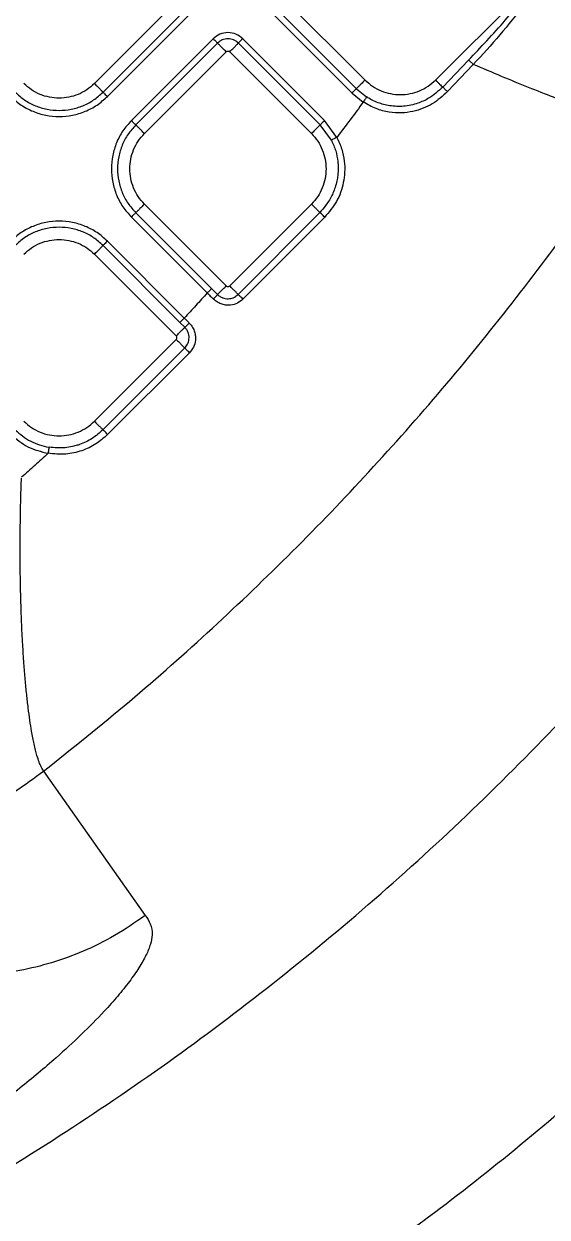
# Model space of a CAD drawing. Extents: x 400 to 501, y 484 to 634.
# Drawn here: x 463.91 to 468.12, y 534.79 to 544.39 of the extents above; entities that cross this region are included whole.
import ezdxf

# ---------------------------------------------------------------- set-up
doc = ezdxf.new("R2010")
doc.units = 0
doc.header["$MEASUREMENT"] = 0
doc.layers.add('DIM', color=3, linetype='Continuous')
doc.layers.add('GEOMETRY', color=3, linetype='Continuous', lineweight=25)

# ---------------------------------------------------------------- blocks, each defined once
blk = doc.blocks.new('2026 GRANDEE')
at = {"layer": 'GEOMETRY', "ltscale": 16}
for p, q in [((14.708, -52.2676), (14.0491, -52.9265)), ((16.229, -52.898), (15.5702, -52.2391)), ((16.7972, -52.898), (17.456, -52.2391)), ((14.1189, -52.9962), (14.7777, -52.3374)), ((15.4656, -52.3437), (16.1245, -53.0026)), ((15.5005, -52.3089), (16.1593, -52.9677)), ((14.1537, -53.0311), (14.8126, -52.3722)), ((15.0061, -52.5658), (14.3473, -53.2246)), ((15.041, -52.6006), (14.3821, -53.2595)), ((15.8675, -53.2595), (15.2087, -52.6006)), ((15.9024, -53.2246), (15.2436, -52.5658)), ((14.4519, -53.3292), (15.1107, -52.6704)), ((15.139, -52.6704), (15.7978, -53.3292)), ((17.0629, -52.7379), (16.8546, -52.9554)), ((17.1007, -52.772), (16.8936, -52.9913)), ((16.1245, -53.0026), (16.2148, -53.0756)), ((16.1593, -52.9677), (16.2416, -53.0342)), ((16.0015, -53.36), (15.9024, -53.2246)), ((15.9578, -53.3827), (15.8675, -53.2595)), ((15.1107, -54.5562), (14.4519, -53.8973)), ((15.139, -54.5562), (15.7978, -53.8973)), ((14.3473, -54.0019), (14.9584, -54.613)), ((14.3821, -53.9671), (14.9932, -54.5781)), ((15.8644, -53.964), (15.2071, -54.6243)), ((15.904, -54.0023), (15.2458, -54.6625)), ((14.7731, -54.8148), (14.1538, -54.1954)), ((14.7382, -54.8496), (14.1189, -54.2303)), ((14.0492, -54.3), (14.708, -54.9589)), ((14.9932, -54.5781), (15.0411, -54.6258)), ((14.7777, -54.8892), (14.7382, -54.8496)), ((14.0492, -55.646), (14.708, -54.9871)), ((14.7765, -55.0557), (14.1177, -55.7145)), ((14.8148, -55.0937), (14.1558, -55.7528)), ((13.6405, -58.4627), (14.4594, -59.6252))]:
    blk.add_line(p, q, dxfattribs=at)
for points, knots in [([(17.0629, -52.7379), (17.112, -52.6859), (17.212, -52.5798), (17.3538, -52.4241), (17.443, -52.3174), (17.4845, -52.2676)], [0, 0, 0, 0, 0.339325, 0.692209, 1, 1, 1, 1]), ([(17.5135, -52.2886), (17.4483, -52.3717), (17.3174, -52.5383), (17.1731, -52.6939), (17.1007, -52.772)], [0, 0, 0, 0, 0.498214, 1, 1, 1, 1]), ([(15.2436, -52.5658), (15.2262, -52.552), (15.1915, -52.5245), (15.1248, -52.5126), (15.0582, -52.5245), (15.0235, -52.552), (15.0061, -52.5658)], [0, 0, 0, 0, 0.250039, 0.499994, 0.749965, 1, 1, 1, 1]), ([(15.2087, -52.6006), (15.1964, -52.5909), (15.1719, -52.5715), (15.1248, -52.5631), (15.0777, -52.5715), (15.0532, -52.5909), (15.041, -52.6006)], [0, 0, 0, 0, 0.249985, 0.499995, 0.750018, 1, 1, 1, 1]), ([(15.1107, -52.6704), (15.1128, -52.6687), (15.1169, -52.6655), (15.1248, -52.664), (15.1328, -52.6655), (15.1369, -52.6687), (15.139, -52.6704)], [0, 0, 0, 0, 0.250227, 0.500001, 0.749773, 1, 1, 1, 1]), ([(17.0629, -52.7379), (17.0655, -52.7401), (17.0706, -52.7445), (17.0803, -52.7532), (17.0907, -52.7626), (17.0973, -52.7689), (17.1007, -52.772)], [0, 0, 0, 0, 0.249999, 0.5, 0.750001, 1, 1, 1, 1]), ([(18.4464, -53.2527), (18.4189, -53.2484), (18.364, -53.2397), (18.2454, -53.2084), (18.1031, -53.1645), (17.9371, -53.1073), (17.7508, -53.0385), (17.5472, -52.9588), (17.3301, -52.8702), (17.1772, -52.8047), (17.1007, -52.772)], [0, 0, 0, 0, 0.125585, 0.250978, 0.376178, 0.501201, 0.626064, 0.750793, 0.875424, 1, 1, 1, 1]), ([(16.8936, -52.9913), (16.8545, -53.0268), (16.7948, -53.0808), (16.6965, -53.1282), (16.6132, -53.154), (16.5207, -53.1656), (16.4203, -53.159), (16.3143, -53.1318), (16.2487, -53.0947), (16.2148, -53.0756)], [0, 0, 0, 0, 0.2111555, 0.3221046, 0.4387116, 0.5632312, 0.6979031, 0.8440777, 1, 1, 1, 1]), ([(16.8546, -52.9554), (16.8186, -52.9878), (16.7705, -53.0311), (16.6991, -53.0675), (16.6517, -53.0867), (16.5981, -53.1018), (16.541, -53.1103), (16.4834, -53.1117), (16.4299, -53.1066), (16.3794, -53.096), (16.332, -53.0808), (16.2858, -53.0608), (16.2562, -53.043), (16.2416, -53.0342)], [0, 0, 0, 0, 0.214859, 0.287058, 0.357422, 0.443831, 0.535915, 0.61563, 0.701548, 0.775746, 0.846071, 0.923775, 1, 1, 1, 1]), ([(16.8936, -52.9913), (16.8901, -52.9879), (16.8829, -52.9811), (16.872, -52.9709), (16.862, -52.9618), (16.8571, -52.9576), (16.8546, -52.9554)], [0, 0, 0, 0, 0.2499994, 0.5000014, 0.7500026, 1, 1, 1, 1]), ([(16.2148, -53.0756), (16.1796, -53.1232), (16.1092, -53.2185), (16.0374, -53.3128), (16.0015, -53.36)], [0, 0, 0, 0, 0.499868, 1, 1, 1, 1]), ([(13.6405, -58.4627), (13.8724, -58.2777), (14.3365, -57.9074), (15.0032, -57.3161), (15.6471, -56.6997), (16.2647, -56.0568), (16.8554, -55.3897), (17.417, -54.6993), (17.9511, -53.9889), (18.2815, -53.4979), (18.4465, -53.2527)], [0, 0, 0, 0, 0.124997, 0.250131, 0.375333, 0.500537, 0.625675, 0.750677, 0.875475, 1, 1, 1, 1]), ([(15.9578, -53.3827), (15.9706, -53.411), (15.9952, -53.4657), (16.0096, -53.5409), (16.0138, -53.6073), (16.0109, -53.6602), (16.002, -53.7139), (15.9891, -53.7615), (15.9715, -53.8075), (15.9469, -53.8573), (15.9131, -53.9109), (15.8806, -53.9463), (15.8644, -53.964)], [0, 0, 0, 0, 0.14772, 0.284851, 0.362133, 0.464798, 0.536599, 0.621541, 0.699725, 0.771189, 0.886216, 1, 1, 1, 1]), ([(16.0015, -53.36), (16.0162, -53.3916), (16.0443, -53.4523), (16.0637, -53.5479), (16.0672, -53.6385), (16.0528, -53.75), (16.0071, -53.8801), (15.938, -53.962), (15.904, -54.0023)], [0, 0, 0, 0, 0.1497624, 0.288272, 0.4178028, 0.5406802, 0.7735154, 1, 1, 1, 1]), ([(8.2014, -64.0143), (8.4355, -63.9354), (8.8992, -63.7793), (9.5852, -63.522), (10.2547, -63.2508), (10.9089, -62.9632), (11.5492, -62.659), (12.2808, -62.2838), (13.098, -61.824), (13.9921, -61.2637), (14.8601, -60.6599), (15.7005, -60.0131), (16.511, -59.3247), (17.2886, -58.5967), (18.0304, -57.8318), (18.7336, -57.0331), (19.396, -56.2035), (20.015, -55.345), (20.5936, -54.4617), (20.9427, -53.8518), (21.1172, -53.5471)], [0, 0, 0, 0, 0.044075, 0.087271, 0.129759, 0.171708, 0.213283, 0.254623, 0.316435, 0.378246, 0.44021, 0.502378, 0.56473, 0.627196, 0.68968, 0.752083, 0.814322, 0.876359, 0.938213, 1, 1, 1, 1]), ([(15.904, -54.0023), (15.8999, -53.9982), (15.8916, -53.9901), (15.8798, -53.9786), (15.8699, -53.969), (15.8663, -53.9657), (15.8644, -53.964)], [0, 0, 0, 0, 0.249996, 0.5, 0.750004, 1, 1, 1, 1]), ([(12.5377, -64.4813), (12.8176, -64.3588), (13.3785, -64.1132), (14.1989, -63.6917), (15.004, -63.2327), (15.7906, -62.7338), (16.5573, -62.1978), (17.302, -61.626), (18.0226, -61.0204), (18.7171, -60.3827), (19.3833, -59.715), (20.0194, -59.0191), (20.6234, -58.2973), (21.1934, -57.5515), (21.7278, -56.7838), (22.2239, -55.9959), (22.6839, -55.1912), (22.9568, -54.6393), (23.0929, -54.364)], [0, 0, 0, 0, 0.061479, 0.123241, 0.185308, 0.247668, 0.310292, 0.37313, 0.436127, 0.499219, 0.562342, 0.625431, 0.68842, 0.751246, 0.813858, 0.876203, 0.938254, 1, 1, 1, 1]), ([(15.1107, -54.5562), (15.1128, -54.5578), (15.1169, -54.5611), (15.1248, -54.5625), (15.1328, -54.5611), (15.1369, -54.5578), (15.139, -54.5562)], [0, 0, 0, 0, 0.250227, 0.499999, 0.749773, 1, 1, 1, 1]), ([(14.9584, -54.613), (14.9277, -54.6468), (14.8663, -54.7144), (14.8041, -54.7813), (14.7731, -54.8148)], [0, 0, 0, 0, 0.49997, 1, 1, 1, 1]), ([(14.9584, -54.613), (14.9665, -54.6211), (14.9829, -54.6374), (14.9993, -54.6537), (15.0075, -54.6618)], [0, 0, 0, 0, 0.4999319, 1, 1, 1, 1]), ([(15.0075, -54.6618), (15.0116, -54.6576), (15.0197, -54.6493), (15.0302, -54.6383), (15.0381, -54.6296), (15.0401, -54.6271), (15.0411, -54.6258)], [0, 0, 0, 0, 0.249996, 0.5, 0.750004, 1, 1, 1, 1]), ([(15.2458, -54.6625), (15.2319, -54.674), (15.2029, -54.6979), (15.1552, -54.7111), (15.1129, -54.7119), (15.0771, -54.7049), (15.0399, -54.6893), (15.0186, -54.6712), (15.0075, -54.6618)], [0, 0, 0, 0, 0.203377, 0.423382, 0.546763, 0.683327, 0.835632, 1, 1, 1, 1]), ([(15.0411, -54.6258), (15.0487, -54.6323), (15.0634, -54.6448), (15.0893, -54.6554), (15.1141, -54.66), (15.1436, -54.659), (15.177, -54.6494), (15.1974, -54.6325), (15.2071, -54.6243)], [0, 0, 0, 0, 0.162125, 0.313557, 0.449481, 0.572086, 0.794287, 1, 1, 1, 1]), ([(15.2071, -54.6243), (15.2087, -54.6258), (15.2118, -54.6289), (15.2214, -54.6382), (15.2331, -54.6499), (15.2416, -54.6583), (15.2458, -54.6625)], [0, 0, 0, 0, 0.249996, 0.5, 0.750005, 1, 1, 1, 1]), ([(14.8135, -54.8553), (14.8068, -54.8486), (14.7934, -54.835), (14.7798, -54.8215), (14.7731, -54.8148)], [0, 0, 0, 0, 0.499961, 1, 1, 1, 1]), ([(14.7777, -54.8892), (14.7789, -54.8882), (14.7814, -54.8862), (14.79, -54.8782), (14.8011, -54.8676), (14.8094, -54.8594), (14.8135, -54.8553)], [0, 0, 0, 0, 0.2499959, 0.4999999, 0.7500039, 1, 1, 1, 1]), ([(14.8135, -54.8553), (14.8231, -54.8665), (14.8413, -54.8877), (14.8569, -54.9247), (14.864, -54.96), (14.8635, -55.0021), (14.8506, -55.0502), (14.8265, -55.0796), (14.8148, -55.0937)], [0, 0, 0, 0, 0.1658945, 0.3162547, 0.4507455, 0.5728818, 0.7932431, 1, 1, 1, 1]), ([(14.708, -54.9871), (14.7096, -54.9851), (14.7129, -54.9809), (14.7143, -54.973), (14.7129, -54.9651), (14.7097, -54.9609), (14.708, -54.9589)], [0, 0, 0, 0, 0.249938, 0.499864, 0.749789, 1, 1, 1, 1]), ([(14.7765, -55.0557), (14.7848, -55.0457), (14.8018, -55.0251), (14.8112, -54.9913), (14.8119, -54.9619), (14.8073, -54.9373), (14.7968, -54.9116), (14.7842, -54.8969), (14.7777, -54.8892)], [0, 0, 0, 0, 0.208988, 0.431573, 0.553, 0.686987, 0.836534, 1, 1, 1, 1]), ([(14.8148, -55.0937), (14.8106, -55.0895), (14.8021, -55.081), (14.7904, -55.0694), (14.781, -55.06), (14.778, -55.0571), (14.7765, -55.0557)], [0, 0, 0, 0, 0.249995, 0.5, 0.750005, 1, 1, 1, 1]), ([(14.1177, -55.7145), (14.0899, -55.7391), (14.0335, -55.7888), (13.9627, -55.822), (13.9211, -55.8364), (13.9025, -55.8425), (13.8661, -55.8522), (13.7901, -55.8653), (13.7267, -55.8595), (13.6836, -55.8555)], [0, 0, 0, 0, 0.234722, 0.474565, 0.48838, 0.513692, 0.598807, 0.727062, 1, 1, 1, 1]), ([(14.1558, -55.7528), (14.1516, -55.7485), (14.1431, -55.74), (14.1314, -55.7283), (14.1221, -55.719), (14.1192, -55.716), (14.1177, -55.7145)], [0, 0, 0, 0, 0.249995, 0.5, 0.750005, 1, 1, 1, 1]), ([(14.1558, -55.7528), (14.1251, -55.7797), (14.063, -55.8343), (13.9472, -55.8879), (13.8155, -55.9183), (13.7235, -55.909), (13.6755, -55.9042)], [0, 0, 0, 0, 0.233402, 0.4725721, 0.7249235, 1, 1, 1, 1]), ([(13.6755, -55.9042), (13.6401, -55.9366), (13.5692, -56.0014), (13.4976, -56.0654), (13.4619, -56.0974)], [0, 0, 0, 0, 0.500038, 1, 1, 1, 1]), ([(13.6405, -58.4628), (13.634, -58.4526), (13.6213, -58.433), (13.6035, -58.3902), (13.5839, -58.331), (13.5636, -58.2495), (13.5447, -58.1519), (13.5291, -58.0534), (13.5158, -57.9543), (13.5034, -57.845), (13.4919, -57.7252), (13.4812, -57.5911), (13.4711, -57.4369), (13.4627, -57.266), (13.4563, -57.0839), (13.4525, -56.9052), (13.451, -56.7357), (13.4513, -56.5773), (13.4531, -56.4207), (13.4564, -56.2625), (13.4599, -56.1553), (13.4616, -56.1032)], [0, 0, 0, 0, 0.043291, 0.083629, 0.12634, 0.188435, 0.246425, 0.29137, 0.337445, 0.38491, 0.434037, 0.48512, 0.542433, 0.607714, 0.670434, 0.734201, 0.791821, 0.842509, 0.893442, 0.948279, 1, 1, 1, 1]), ([(10.9008, -58.756), (10.9387, -58.7788), (11.0143, -58.8243), (11.1315, -58.8827), (11.2378, -58.9282), (11.3339, -58.9632), (11.4199, -58.9903), (11.509, -59.0139), (11.6246, -59.0388), (11.7697, -59.0602), (11.9383, -59.071), (12.1099, -59.0683), (12.2765, -59.0532), (12.4467, -59.0253), (12.6134, -58.986), (12.7846, -58.9333), (12.9734, -58.8613), (13.1857, -58.7608), (13.417, -58.6276), (13.5652, -58.5183), (13.6405, -58.4627)], [0, 0, 0, 0, 0.043139, 0.08598, 0.129116, 0.158941, 0.189765, 0.221637, 0.254605, 0.313531, 0.376719, 0.434645, 0.496688, 0.554436, 0.616452, 0.675141, 0.738624, 0.821153, 0.909146, 1, 1, 1, 1]), ([(14.4594, -59.6252), (14.3778, -59.6816), (14.2187, -59.7916), (13.9632, -59.9167), (13.7077, -60.0102), (13.4521, -60.0729), (13.1981, -60.108), (12.9465, -60.1169), (12.698, -60.101), (12.4533, -60.0611), (12.2129, -59.9978), (11.9781, -59.9106), (11.7483, -59.8011), (11.6043, -59.7091), (11.5315, -59.6626)], [0, 0, 0, 0, 0.095173, 0.185673, 0.272391, 0.356222, 0.437945, 0.518232, 0.597668, 0.676776, 0.756055, 0.835997, 0.917122, 1, 1, 1, 1]), ([(14.4594, -59.6252), (14.4741, -59.6471), (14.5039, -59.6913), (14.5192, -59.7685), (14.5037, -59.856), (14.4682, -59.9449), (14.4109, -60.0458), (14.3337, -60.1565), (14.2389, -60.2745), (14.1117, -60.4173), (13.9474, -60.584), (13.7216, -60.7918), (13.4537, -61.0162), (13.1443, -61.2514), (12.8226, -61.4744), (12.4923, -61.683), (12.1564, -61.8769), (11.9293, -61.996), (11.8167, -62.055)], [0, 0, 0, 0, 0.062346, 0.125528, 0.168008, 0.210627, 0.253415, 0.296584, 0.340131, 0.383849, 0.448991, 0.513525, 0.598514, 0.681988, 0.763521, 0.843869, 0.92259, 1, 1, 1, 1])]:
    blk.add_open_spline(points, degree=3, knots=knots, dxfattribs=at)
for points in [[(15.0061, -52.5658), (15.0103, -52.5699), (15.0185, -52.5782), (15.0294, -52.589), (15.0377, -52.5973), (15.0399, -52.5995), (15.041, -52.6006)], [(15.1107, -52.6704), (15.1024, -52.6621), (15.0859, -52.6455), (15.0642, -52.6239), (15.0476, -52.6073), (15.0432, -52.6029), (15.041, -52.6006)], [(15.139, -52.6704), (15.1473, -52.6621), (15.1638, -52.6455), (15.1855, -52.6239), (15.2021, -52.6073), (15.2065, -52.6029), (15.2087, -52.6006)], [(15.2436, -52.5658), (15.2394, -52.5699), (15.2311, -52.5782), (15.2203, -52.589), (15.212, -52.5973), (15.2098, -52.5995), (15.2087, -52.6006)], [(14.0491, -52.9265), (14.0295, -52.944), (13.9902, -52.9791), (13.9197, -53.0158), (13.844, -53.039), (13.7651, -53.0467), (13.6862, -53.039), (13.6105, -53.0158), (13.54, -52.9791), (13.5007, -52.944), (13.481, -52.9265)], [(14.0491, -52.9265), (14.0574, -52.9348), (14.074, -52.9513), (14.0956, -52.973), (14.1122, -52.9896), (14.1167, -52.994), (14.1189, -52.9962)], [(16.229, -52.898), (16.2208, -52.9062), (16.2042, -52.9228), (16.1826, -52.9445), (16.166, -52.9611), (16.1615, -52.9655), (16.1593, -52.9677)], [(16.229, -52.898), (16.2487, -52.9155), (16.288, -52.9506), (16.3585, -52.9873), (16.4342, -53.0105), (16.5131, -53.0182), (16.592, -53.0105), (16.6677, -52.9873), (16.7382, -52.9506), (16.7775, -52.9155), (16.7972, -52.898)], [(16.7972, -52.898), (16.8028, -52.9036), (16.8139, -52.9147), (16.8297, -52.9305), (16.8439, -52.9447), (16.8511, -52.9518), (16.8546, -52.9554)], [(13.3764, -53.0311), (13.4033, -53.0551), (13.4571, -53.103), (13.5536, -53.1533), (13.6571, -53.185), (13.7651, -53.1956), (13.873, -53.185), (13.9766, -53.1533), (14.0731, -53.103), (14.1268, -53.0551), (14.1537, -53.0311)], [(13.4113, -52.9962), (13.4358, -53.018), (13.4847, -53.0617), (13.5725, -53.1075), (13.6668, -53.1363), (13.7651, -53.1459), (13.8634, -53.1363), (13.9576, -53.1075), (14.0454, -53.0617), (14.0944, -53.018), (14.1189, -52.9962)], [(14.1537, -53.0311), (14.1496, -53.0269), (14.1413, -53.0186), (14.1305, -53.0078), (14.1222, -52.9995), (14.12, -52.9973), (14.1189, -52.9962)], [(16.1245, -53.0026), (16.1286, -52.9984), (16.1369, -52.9901), (16.1477, -52.9793), (16.156, -52.971), (16.1582, -52.9688), (16.1593, -52.9677)], [(16.2416, -53.0342), (16.2407, -53.0355), (16.239, -53.0381), (16.2327, -53.048), (16.2244, -53.0608), (16.218, -53.0707), (16.2148, -53.0756)], [(14.3473, -53.2246), (14.3233, -53.2515), (14.2753, -53.3053), (14.225, -53.4018), (14.1933, -53.5053), (14.1828, -53.6133), (14.1933, -53.7212), (14.225, -53.8248), (14.2753, -53.9213), (14.3233, -53.975), (14.3473, -54.0019)], [(14.3473, -53.2246), (14.3514, -53.2288), (14.3597, -53.237), (14.3705, -53.2479), (14.3788, -53.2562), (14.381, -53.2584), (14.3821, -53.2595)], [(15.9024, -53.2246), (15.8983, -53.2288), (15.89, -53.237), (15.8792, -53.2479), (15.8709, -53.2562), (15.8686, -53.2584), (15.8675, -53.2595)], [(14.3821, -53.2595), (14.3603, -53.284), (14.3166, -53.3329), (14.2709, -53.4207), (14.242, -53.515), (14.2324, -53.6133), (14.242, -53.7115), (14.2709, -53.8058), (14.3166, -53.8936), (14.3603, -53.9426), (14.3821, -53.9671)], [(14.3342, -53.6133), (14.3357, -53.587), (14.3387, -53.5344), (14.3627, -53.4587), (14.3992, -53.3881), (14.4343, -53.3489), (14.4519, -53.3292)], [(14.4519, -53.3292), (14.4436, -53.3209), (14.427, -53.3044), (14.4054, -53.2827), (14.3888, -53.2661), (14.3844, -53.2617), (14.3821, -53.2595)], [(15.8675, -53.2595), (15.8653, -53.2617), (15.8609, -53.2661), (15.8443, -53.2827), (15.8226, -53.3044), (15.8061, -53.3209), (15.7978, -53.3292)], [(15.7978, -53.3292), (15.8154, -53.3489), (15.8505, -53.3881), (15.887, -53.4587), (15.911, -53.5344), (15.914, -53.587), (15.9155, -53.6133)], [(16.0015, -53.36), (15.9963, -53.3627), (15.986, -53.3681), (15.9724, -53.3751), (15.962, -53.3805), (15.9592, -53.382), (15.9578, -53.3827)], [(14.4519, -53.8973), (14.4343, -53.8777), (14.3992, -53.8384), (14.3627, -53.7679), (14.3387, -53.6922), (14.3357, -53.6396), (14.3342, -53.6133)], [(15.9155, -53.6133), (15.914, -53.6396), (15.911, -53.6922), (15.887, -53.7679), (15.8505, -53.8384), (15.8154, -53.8777), (15.7978, -53.8973)], [(14.4519, -53.8973), (14.4436, -53.9056), (14.427, -53.9222), (14.4054, -53.9438), (14.3888, -53.9604), (14.3844, -53.9648), (14.3821, -53.9671)], [(15.8644, -53.964), (15.8614, -53.9609), (15.8553, -53.9549), (15.8392, -53.9387), (15.8196, -53.9191), (15.8051, -53.9046), (15.7978, -53.8973)], [(14.3473, -54.0019), (14.3514, -53.9978), (14.3597, -53.9895), (14.3705, -53.9787), (14.3788, -53.9704), (14.381, -53.9682), (14.3821, -53.9671)], [(14.1538, -54.1954), (14.1269, -54.1714), (14.0731, -54.1235), (13.9766, -54.0732), (13.8731, -54.0415), (13.7651, -54.0309), (13.6571, -54.0415), (13.5536, -54.0732), (13.4571, -54.1235), (13.4033, -54.1714), (13.3765, -54.1954)], [(14.1189, -54.2303), (14.0944, -54.2085), (14.0455, -54.1648), (13.9576, -54.119), (13.8634, -54.0902), (13.7651, -54.0806), (13.6668, -54.0902), (13.5726, -54.119), (13.4847, -54.1648), (13.4358, -54.2085), (13.4113, -54.2303)], [(13.481, -54.3), (13.5007, -54.2825), (13.54, -54.2474), (13.6105, -54.2107), (13.6862, -54.1875), (13.7651, -54.1798), (13.844, -54.1875), (13.9197, -54.2107), (13.9902, -54.2474), (14.0295, -54.2825), (14.0492, -54.3)], [(14.1538, -54.1954), (14.1496, -54.1996), (14.1413, -54.2079), (14.1305, -54.2187), (14.1222, -54.227), (14.12, -54.2292), (14.1189, -54.2303)], [(14.0492, -54.3), (14.0575, -54.2917), (14.074, -54.2752), (14.0957, -54.2535), (14.1123, -54.2369), (14.1167, -54.2325), (14.1189, -54.2303)], [(14.9932, -54.5781), (14.9921, -54.5792), (14.9899, -54.5815), (14.9816, -54.5898), (14.9708, -54.6006), (14.9625, -54.6089), (14.9584, -54.613)], [(15.0411, -54.6258), (15.0433, -54.6235), (15.0478, -54.619), (15.0644, -54.6024), (15.086, -54.5809), (15.1025, -54.5644), (15.1107, -54.5562)], [(15.2071, -54.6243), (15.2044, -54.6216), (15.1989, -54.6161), (15.1825, -54.5997), (15.162, -54.5792), (15.1467, -54.5638), (15.139, -54.5562)], [(14.7731, -54.8148), (14.7689, -54.8189), (14.7607, -54.8272), (14.7498, -54.838), (14.7415, -54.8463), (14.7393, -54.8485), (14.7382, -54.8496)], [(14.708, -54.9589), (14.7163, -54.9506), (14.7327, -54.9341), (14.7543, -54.9125), (14.7709, -54.8959), (14.7754, -54.8914), (14.7777, -54.8892)], [(14.708, -54.9871), (14.7158, -54.9949), (14.7314, -55.0105), (14.7521, -55.0312), (14.7686, -55.0477), (14.7739, -55.053), (14.7765, -55.0557)], [(13.4113, -55.7157), (13.4512, -55.7497), (13.531, -55.8176), (13.6327, -55.8429), (13.6836, -55.8555)], [(13.481, -55.646), (13.5007, -55.6635), (13.54, -55.6986), (13.6105, -55.7353), (13.6862, -55.7585), (13.7651, -55.7662), (13.844, -55.7585), (13.9197, -55.7353), (13.9902, -55.6986), (14.0295, -55.6635), (14.0492, -55.646)], [(14.0492, -55.646), (14.057, -55.6538), (14.0726, -55.6694), (14.0934, -55.6901), (14.1098, -55.7066), (14.1151, -55.7119), (14.1177, -55.7145)], [(13.3765, -55.7506), (13.4203, -55.7879), (13.5079, -55.8625), (13.6197, -55.8903), (13.6755, -55.9042)], [(13.6836, -55.8555), (13.6833, -55.8571), (13.6828, -55.8602), (13.6809, -55.8718), (13.6784, -55.8869), (13.6765, -55.8984), (13.6755, -55.9042)]]:
    blk.add_open_spline(points, degree=3, dxfattribs=at)

msp = doc.modelspace()

# ---------------------------------------------------------------- block references
at = {"layer": 'DIM'}
msp.add_blockref('2026 GRANDEE', (450.4248, 596.8403), dxfattribs=at)

doc.saveas('drawing.dxf')
